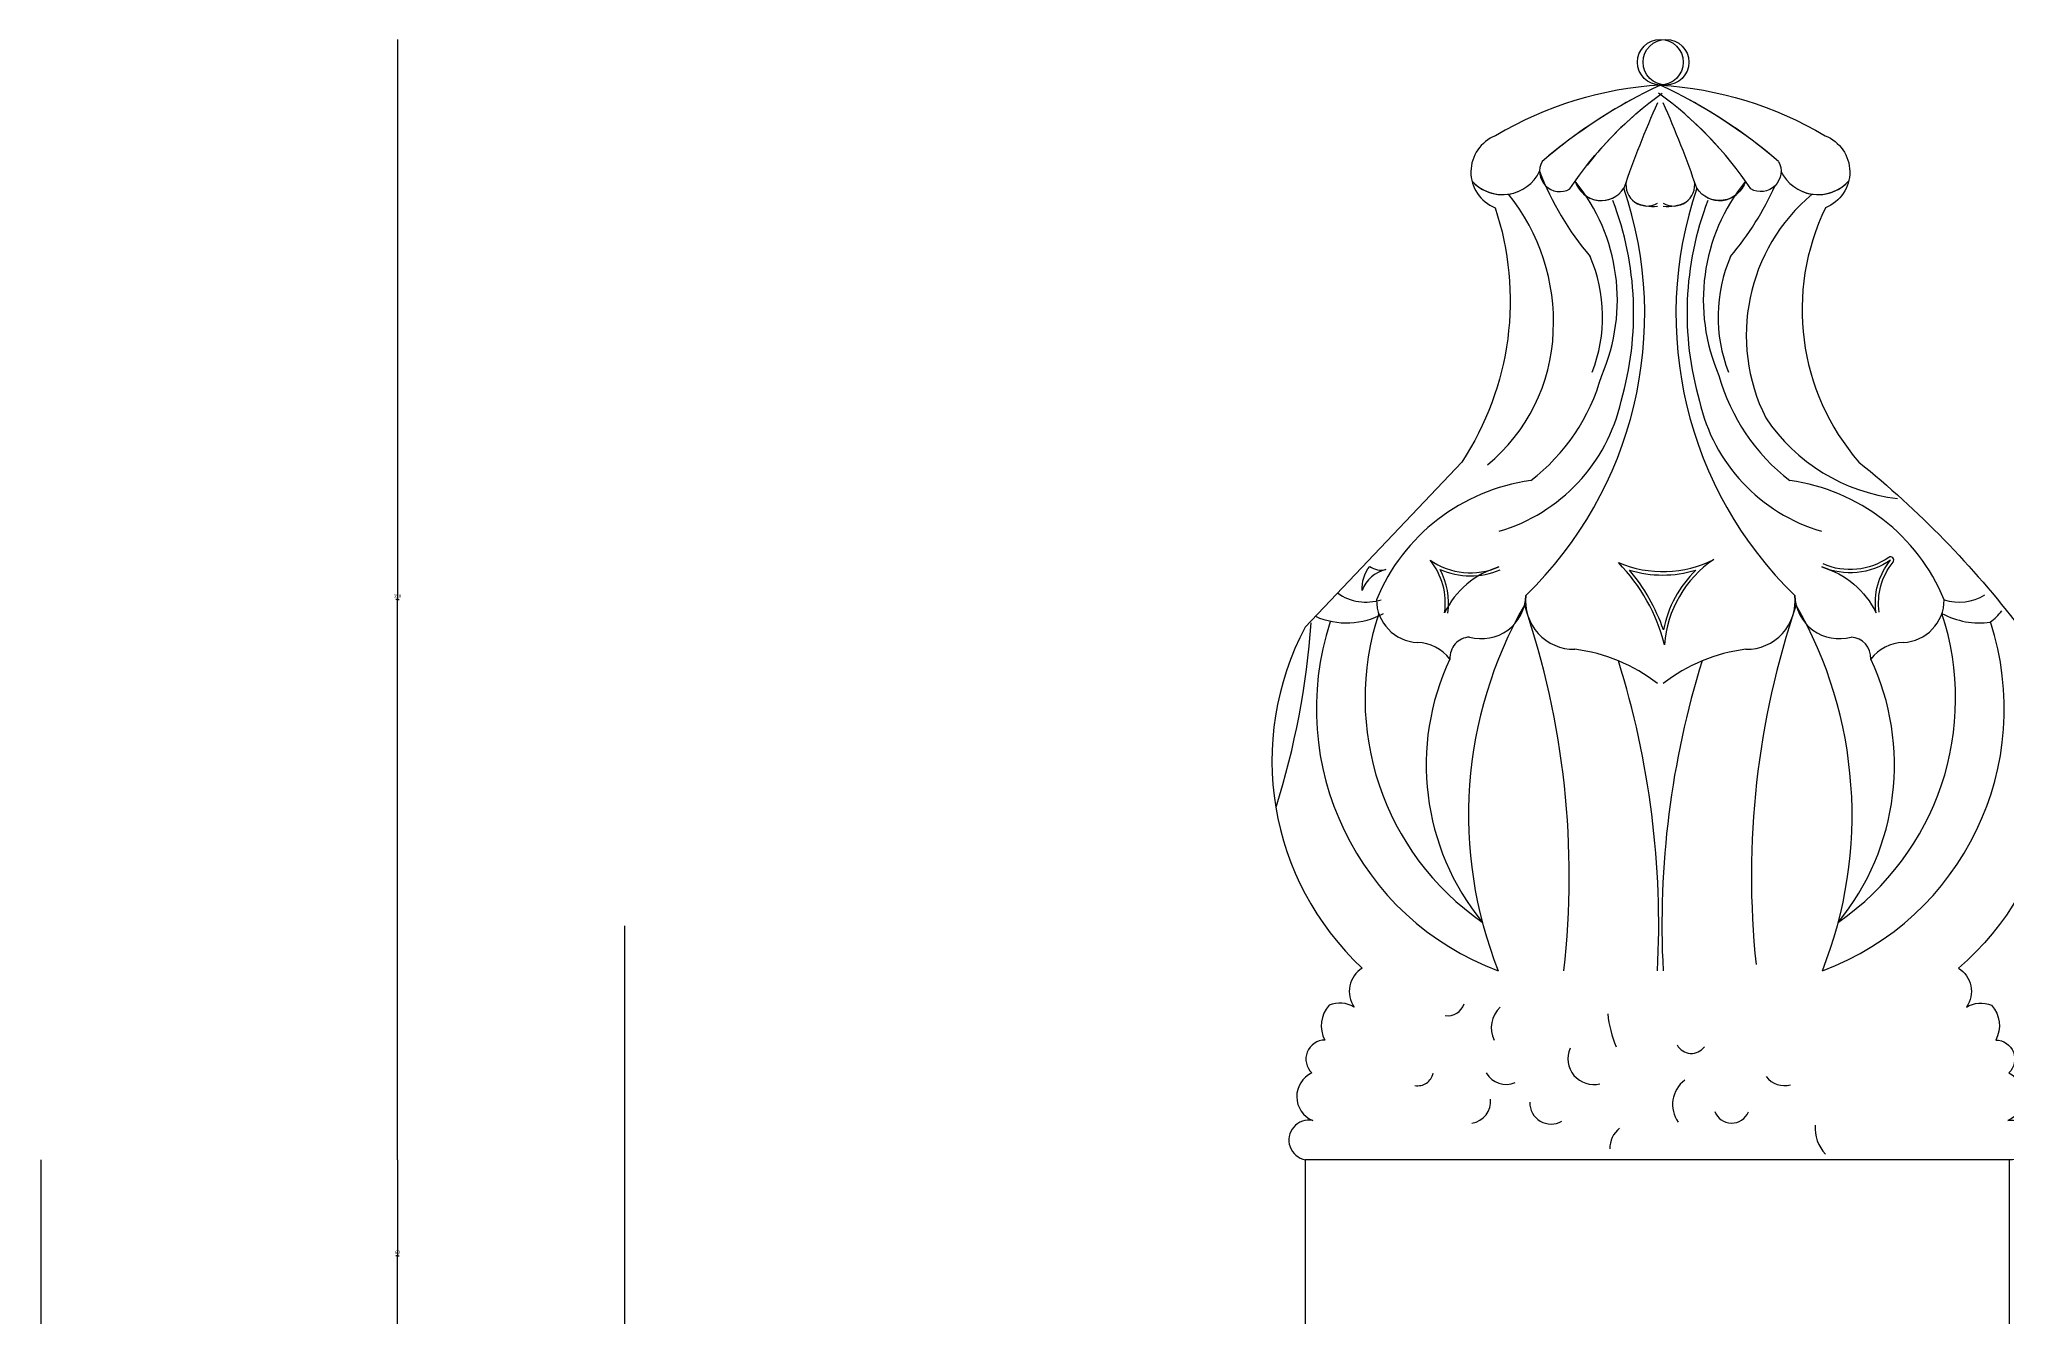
# Model space of a CAD drawing. Header units: metres. Extents: x 0 to 5136, y 0 to 4711.
# Drawn here: x 264 to 879, y 4287 to 4686 of the extents above; entities that cross this region are included whole.
import ezdxf

# ---------------------------------------------------------------- set-up
doc = ezdxf.new("R2010")
doc.units = ezdxf.units.M
for name, color, linetype in [('3', 3, 'Continuous'), ('4', 4, 'Continuous'), ('7', 7, 'Continuous'), ('DIM', 3, 'Continuous')]:
    doc.layers.add(name, color=color, linetype=linetype)
doc.dimstyles.get("Standard").update_dxf_attribs({"dimtxt": 2.5, "dimasz": 2.5, "dimexe": 1.25, "dimexo": 0.625, "dimtad": 1, "dimcen": 2.5, "dimazin": 3, "dimtfac": 1, "dimtmove": 0, "dimatfit": 3})

# ---------------------------------------------------------------- blocks, each defined once
blk = doc.blocks.new('*D29')
for p, q in [((264.62, 4336.23), (264.62, 3826.23)), ((264.37, 3826.23), (264.12, 3826.23)), ((264.62, 3316.23), (264.62, 3826.23)), ((264.62, 3826.23), (264.62, 3826.23)), ((264.87, 3826.23), (265.12, 3826.23))]:
    blk.add_line(p, q)
at = {"layer": 'Defpoints'}
for p in [(264.62, 4336.23), (264.62, 3826.23), (264.62, 3316.23)]:
    blk.add_point(p, dxfattribs=at)
at = {"layer": 'DIM', "insert": (264.62, 3827.355), "char_height": 1, "attachment_point": 5}
blk.add_mtext('0', dxfattribs=at)
blk = doc.blocks.new('*D37')
for p, q in [((375.98, 4686.23), (375.98, 4511.23)), ((375.73, 4511.23), (375.48, 4511.23)), ((375.98, 4336.23), (375.98, 4511.23)), ((375.98, 4511.23), (375.98, 4511.23)), ((376.23, 4511.23), (376.48, 4511.23))]:
    blk.add_line(p, q)
at = {"layer": 'Defpoints'}
for p in [(375.98, 4686.23), (375.98, 4511.23), (375.98, 4336.23)]:
    blk.add_point(p, dxfattribs=at)
at = {"layer": 'DIM', "insert": (375.98, 4512.355), "char_height": 1, "attachment_point": 5}
blk.add_mtext('350', dxfattribs=at)
blk = doc.blocks.new('*D38')
for p, q in [((375.98, 4336.23), (375.98, 4306.23)), ((375.73, 4306.23), (375.48, 4306.23)), ((375.98, 4276.23), (375.98, 4306.23)), ((375.98, 4306.23), (375.98, 4306.23)), ((376.23, 4306.23), (376.48, 4306.23))]:
    blk.add_line(p, q)
at = {"layer": 'Defpoints'}
for p in [(375.98, 4336.23), (375.98, 4306.23), (375.98, 4276.23)]:
    blk.add_point(p, dxfattribs=at)
at = {"layer": 'DIM', "insert": (375.98, 4307.355), "char_height": 1, "attachment_point": 5}
blk.add_mtext('60', dxfattribs=at)

msp = doc.modelspace()

# ---------------------------------------------------------------- linework, layer by layer
at = {"layer": '3'}
for points in [[(733.54, 4648.11, 0.76), (742.19, 4639.48, -0.09), (771.01, 4669.41)], [(807.32, 4648.11, -0.76), (798.68, 4639.48, 0.09), (769.86, 4669.41)], [(743.86, 4641.92, 0.64), (759.05, 4639.73)], [(797.01, 4641.92, -0.64), (781.82, 4639.73)], [(838.81, 4507.24, -0.21), (843.14, 4522.93, 0.87), (841.78, 4524.38, -0.26), (821.26, 4522.33)], [(684.7, 4520.6, 0.26), (677.35, 4514.05, -0.19), (679.69, 4521.6, 0.24), (684.7, 4520.6)], [(704.04, 4506.97, 0.16), (701.62, 4520.65, 0.21), (720.4, 4520.5)], [(677.34, 4396.09, 0.43), (674.83, 4383.91, 0.24), (666.99, 4384.49, 0.32), (665.68, 4373.6, 0.68), (661.6, 4363.36, 0.65), (661.85, 4348.45, 1.01), (659.55, 4336.23)], [(863.53, 4396.09, -0.43), (866.04, 4383.91, -0.24), (873.88, 4384.49, -0.32), (875.19, 4373.6, -0.68), (879.26, 4363.36, -0.65), (879.01, 4348.45, -1.17), (879.55, 4336.23)]]:
    msp.add_lwpolyline(points, format="xyb", dxfattribs=at)
msp.add_lwpolyline([(771.4, 4501.79, 0.09), (760.83, 4520.43, 0.15), (781.49, 4520.41, 0.15)], format="xyb", close=True, dxfattribs=at)
for points in [[(446.88, 4409.27), (446.88, 4022.72), (446.88, 4001.09), (459.57, 4001.09), (434.19, 3969.62), (446.88, 3969.62), (446.88, 3931.55), (446.88, 3239.04)], [(682.44, 4336.23), (676.72, 4336.23)], [(695.98, 4336.23), (689.29, 4336.23)], [(711.29, 4336.23), (703.69, 4336.23)], [(722.75, 4336.23), (715.76, 4336.23)], [(734.98, 4336.23), (729.59, 4336.23)], [(744.15, 4336.23), (741.82, 4336.23)], [(756.29, 4336.23), (750.99, 4336.23)], [(776.87, 4336.23), (764, 4336.23)], [(789.87, 4336.23), (784.57, 4336.23)], [(799.05, 4336.23), (796.72, 4336.23)], [(811.28, 4336.23), (805.89, 4336.23)], [(837.18, 4336.23), (818.12, 4336.23)], [(851.58, 4336.23), (844.89, 4336.23)], [(864.15, 4336.23), (858.42, 4336.23)]]:
    msp.add_lwpolyline(points, dxfattribs=at)
for centre, radius, start, end in [((839.61, 4524.44), 162.93, 115.12, 130.62), ((701.26, 4524.44), 162.93, 49.38, 64.88), ((1047.72, 4541.45), 304.94, 155.81, 161.2), ((493.14, 4541.45), 304.94, 18.8, 24.19), ((721.16, 4650.56), 12.84, 222.28, 334.43), ((818.64, 4677.99), 92.02, 201, 220.34), ((759.05, 4639.73), 0, 351.12, 154.13), ((766.31, 4640.76), 6.61, 169.88, 299.4), ((774.56, 4640.76), 6.61, 240.6, 10.12), ((781.82, 4639.73), 0, 25.87, 188.88), ((722.22, 4677.99), 92.02, 319.66, 335.98), ((819.71, 4650.56), 12.84, 205.57, 317.72), ((673.37, 4597.94), 63.71, 357.22, 38.8), ((663.37, 4600.68), 98.73, 343.86, 20.87), ((877.5, 4600.68), 98.73, 159.13, 196.14), ((854.83, 4593.77), 57.54, 129.99, 206.62), ((704.85, 4599.56), 47.56, 338.68, 23.36), ((836.02, 4599.56), 47.56, 156.64, 201.32), ((680.68, 4596.88), 56.36, 309.35, 357.92), ((704.65, 4585.24), 54.89, 286.32, 347.36), ((836.22, 4585.24), 54.89, 192.64, 253.68), ((851.15, 4599.85), 57.42, 213.71, 263.41), ((763.17, 4480.32), 84.97, 161.76, 235.32), ((842.56, 4443.86), 132.03, 150.18, 201.61), ((478.48, 4424.83), 263.5, 353.55, 18.75), ((1062.39, 4424.83), 263.5, 161.25, 186.01), ((698.3, 4443.86), 132.03, 338.39, 29.82), ((777.69, 4480.32), 84.97, 304.68, 18.24), ((405.96, 4522.56), 256.1, 342.69, 355.84), ((750.33, 4477.06), 87.32, 161.88, 249.54), ((790.54, 4477.06), 87.32, 290.46, 18.12), ((774.88, 4459.56), 77.58, 154.76, 219.27), ((493.51, 4409.63), 276.42, 357.02, 17.35), ((1047.36, 4409.63), 276.42, 162.65, 182.98), ((765.99, 4459.56), 77.58, 320.73, 25.24)]:
    msp.add_arc(centre, radius, start, end, dxfattribs=at)
at = {"layer": '4'}
for points in [[(770.43, 4671.95, 0.12), (718.99, 4656.12, 0.68), (718.83, 4633.62, -0.23), (708.41, 4554.15), (659.55, 4502.63, 0.34), (677.34, 4396.09), (677.34, 4396.09)], [(770.43, 4671.95, -0.12), (821.88, 4656.12, -0.68), (822.04, 4633.62, 0.3), (832.46, 4554.15, -0.06), (882.6, 4502.63, -0.36), (863.53, 4396.09), (863.53, 4396.09)]]:
    msp.add_lwpolyline(points, format="xyb", dxfattribs=at)
msp.add_lwpolyline([(879.55, 3316.23), (879.55, 4336.23), (873.23, 4336.23), (659.55, 4336.23), (659.55, 3316.23)], dxfattribs=at)
for centre in [(770.43, 4679.09), (772.19, 4679.09)]:
    msp.add_circle(centre, 7.14, dxfattribs=at)
at = {"layer": '7'}
for points in [[(703.05, 4507.1, 0.21), (698.51, 4523.56, 0.26), (720.01, 4521.41)], [(771.76, 4497.12, 0.13), (757.39, 4522.75, 0.22), (787.16, 4523.77, 0.23), (771.76, 4497.12)], [(837.82, 4507.1, -0.21), (842.36, 4523.56, -0.26), (820.86, 4521.41)], [(720.01, 4521.41, 0.21), (703.05, 4507.1)], [(820.86, 4521.41, -0.21), (837.82, 4507.1)]]:
    msp.add_lwpolyline(points, format="xyb", dxfattribs=at)
for centre, radius, start, end in [((839.61, 4524.44), 162.93, 118.65, 129.69), ((701.26, 4524.44), 162.93, 50.31, 61.35), ((839.13, 4574.99), 116.43, 131.48, 141.83), ((701.74, 4574.99), 116.43, 38.17, 48.52), ((721.16, 4650.56), 12.84, 222.28, 295.47), ((643.07, 4600.34), 122.48, 314.17, 18.76), ((697.9, 4604.75), 59.11, 336.53, 38.96), ((897.8, 4600.34), 122.48, 161.24, 225.83), ((842.97, 4604.75), 59.11, 141.04, 203.47), ((819.71, 4650.56), 12.84, 244.53, 317.72), ((751.96, 4644.31), 8.44, 231.21, 296.3), ((767.93, 4645.85), 11.81, 242.53, 277.89), ((772.93, 4645.85), 11.81, 262.11, 297.47), ((788.91, 4644.31), 8.44, 243.7, 308.79), ((691.8, 4598.04), 62.62, 307.53, 344.41), ((849.07, 4598.04), 62.62, 195.59, 232.47), ((738.13, 4487.98), 60.94, 97.72, 157.62), ((802.74, 4487.98), 60.94, 22.38, 82.28), ((678.52, 4525.66), 15.24, 234.2, 288.23), ((695.12, 4511.18), 13.35, 179.99, 267.69), ((714.55, 4512.87), 13.87, 254.46, 358.41), ((743.45, 4510.82), 15.13, 173.67, 270.96), ((797.41, 4510.82), 15.13, 269.04, 6.33), ((826.32, 4512.87), 13.87, 181.59, 285.54), ((845.75, 4511.18), 13.35, 272.31, 0.01), ((863.86, 4525.66), 15.24, 251.77, 301.46), ((672.42, 4528), 24.06, 246.23, 298.75), ((869.96, 4528), 24.06, 241.25, 278.53), ((863.48, 4517.88), 16.96, 306.35, 323.2), ((711.21, 4493.01), 6.51, 93.33, 183.33), ((829.66, 4493.01), 6.51, 356.67, 86.67), ((693.95, 4484.17), 13.69, 38.18, 87.35), ((737.05, 4443), 53.11, 52.26, 82.8), ((803.82, 4443), 53.11, 97.2, 127.74), ((846.92, 4484.17), 13.69, 92.65, 141.82), ((703.94, 4386.72), 5.52, 262.52, 340.9), ((726.53, 4377.4), 8.91, 133.02, 205.58), ((789.98, 4385.61), 36.18, 186.09, 202.91), ((749.6, 4367.78), 8.05, 156.21, 284.24), ((780.13, 4374.46), 5.02, 208.31, 324.21), ((694.69, 4364.18), 4.84, 258.94, 349.51), ((722.2, 4366.79), 7.02, 209.31, 294.52), ((783.73, 4353.46), 9.47, 126.58, 215.67), ((809.12, 4366.31), 6.93, 216.29, 286.73), ((710.62, 4354.43), 6.83, 278.02, 6.09), ((736.37, 4354.07), 6.71, 178.95, 299.42), ((792.71, 4353.34), 5.66, 200.65, 337.5), ((762.55, 4339.8), 7.9, 127.61, 181.6), ((830.84, 4346.21), 12.08, 176.16, 223.11)]:
    msp.add_arc(centre, radius, start, end, dxfattribs=at)

# ---------------------------------------------------------------- dimensions: what is measured, and where the dimension line sits
at = {"layer": 'DIM'}
for base, p1, p2, text, picture, middle in [((375.98, 4511.23), (375.98, 4686.23), (375.98, 4336.23), '350', '*D37', (375.98, 4512.355)), ((375.98, 4306.23), (375.98, 4336.23), (375.98, 4276.23), '60', '*D38', (375.98, 4307.355))]:
    dim = msp.add_linear_dim(base=base, p1=p1, p2=p2, text=text, dimstyle='Standard', dxfattribs=at)
    dim.commit()
    dim.dimension.update_dxf_attribs({"geometry": picture, "text_midpoint": middle})
dim = msp.add_linear_dim(base=(264.62, 3826.23), p1=(264.62, 4336.23), p2=(264.62, 3316.23), dimstyle='Standard', dxfattribs=at)
dim.commit()
dim.dimension.update_dxf_attribs({"geometry": '*D29', "text_midpoint": (264.62, 3827.355)})

doc.saveas('drawing.dxf')
